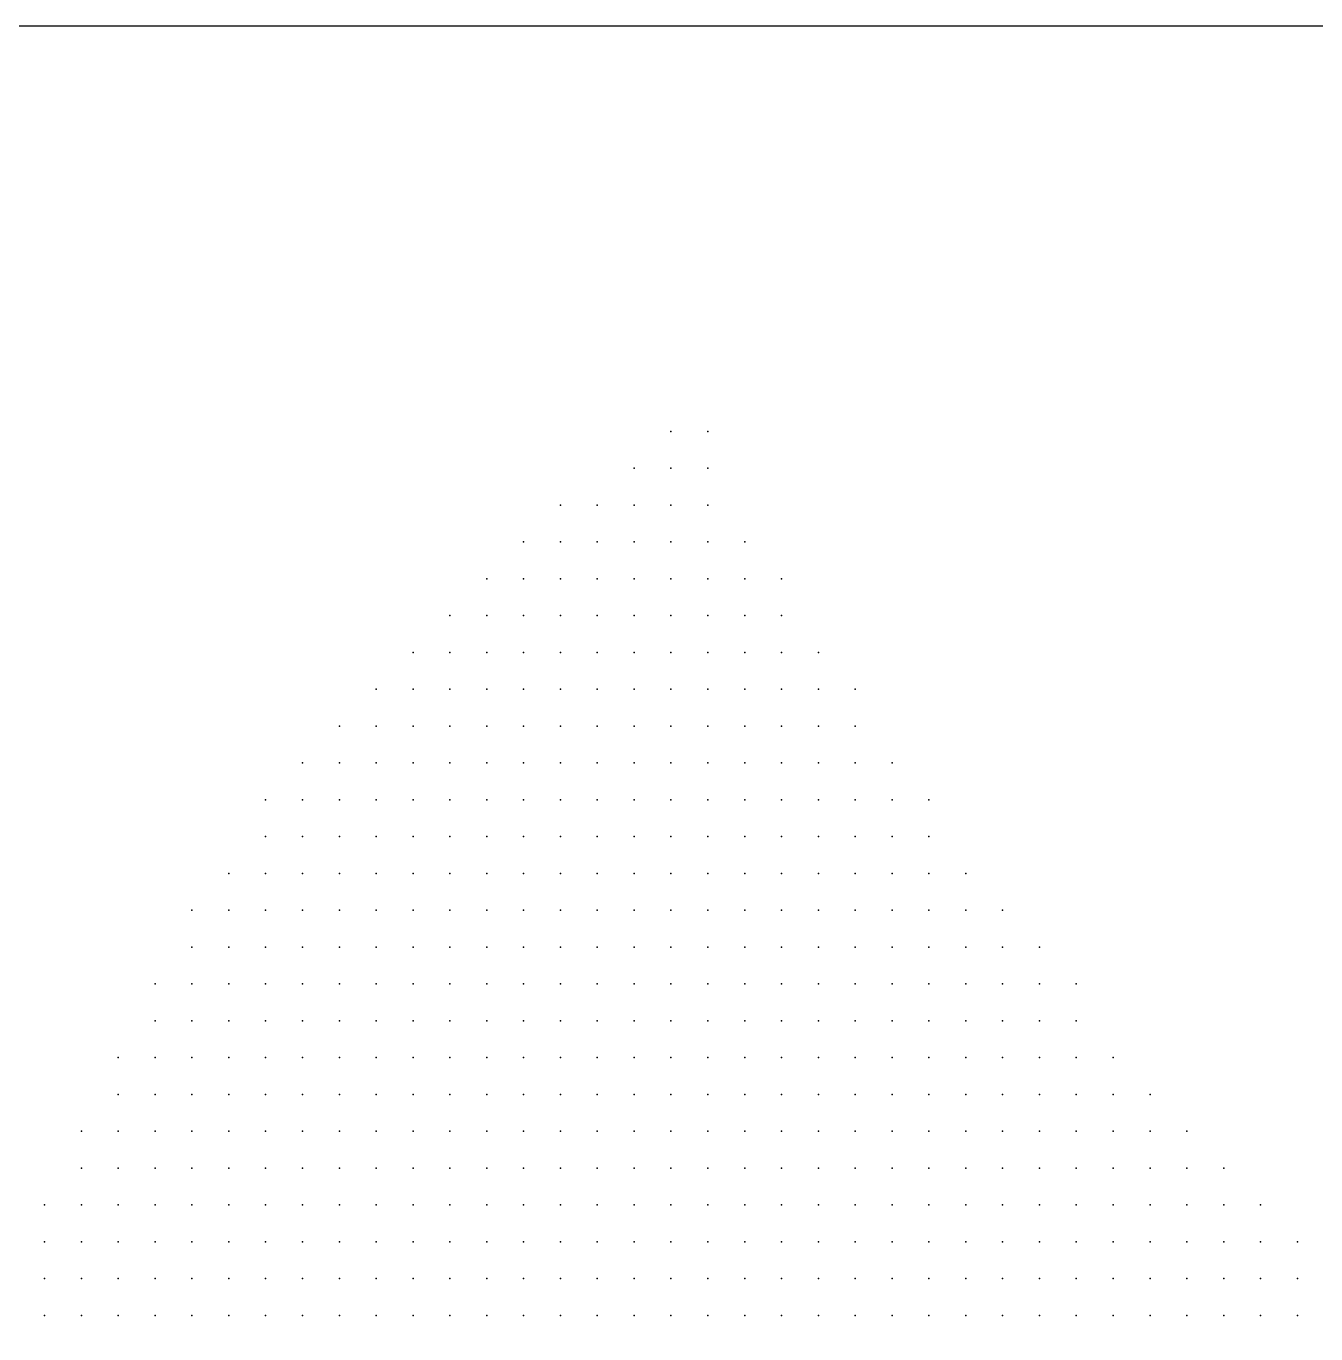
# Model space of a CAD drawing. Header units: millimetres. Extents: x 2848 to 6961, y 1568 to 7914.
# Drawn here: x 3667.78 to 3702.78, y 1684.79 to 1720.29 of the extents above; entities that cross this region are included whole.
import ezdxf

# ---------------------------------------------------------------- set-up
doc = ezdxf.new("R2010")
doc.units = ezdxf.units.MM
doc.header["$PDSIZE"] = -2

msp = doc.modelspace()

# ---------------------------------------------------------------- linework, layer by layer
msp.add_lwpolyline([(3598.282, 1580.289), (3738.282, 1580.289), (3738.282, 1720.289), (3598.282, 1720.289)], close=True)
at = {"color": 51, "true_color": 0xfef471}
msp.add_point((3685.282, 1709.289), dxfattribs=at)
at = {"color": 51, "true_color": 0xfff89b}
msp.add_point((3686.282, 1709.289), dxfattribs=at)
at = {"color": 51, "true_color": 0xfef359}
msp.add_point((3684.282, 1708.289), dxfattribs=at)
at = {"color": 2, "true_color": 0xfff03f}
msp.add_point((3685.282, 1708.289), dxfattribs=at)
at = {"color": 51, "true_color": 0xfff265}
msp.add_point((3686.282, 1708.289), dxfattribs=at)
at = {"color": 51, "true_color": 0xfff68d}
msp.add_point((3682.282, 1707.289), dxfattribs=at)
at = {"color": 51, "true_color": 0xfff042}
msp.add_point((3683.282, 1707.289), dxfattribs=at)
at = {"color": 51, "true_color": 0xfdf147}
msp.add_point((3684.282, 1707.289), dxfattribs=at)
at = {"color": 51, "true_color": 0xfef252}
msp.add_point((3685.282, 1707.289), dxfattribs=at)
at = {"color": 51, "true_color": 0xfdf041}
msp.add_point((3686.282, 1707.289), dxfattribs=at)
at = {"color": 51, "true_color": 0xfff268}
msp.add_point((3681.282, 1706.289), dxfattribs=at)
at = {"color": 51, "true_color": 0xfff243}
msp.add_point((3682.282, 1706.289), dxfattribs=at)
at = {"color": 51, "true_color": 0xfff24e}
msp.add_point((3683.282, 1706.289), dxfattribs=at)
at = {"color": 51, "true_color": 0xfff04f}
msp.add_point((3684.282, 1706.289), dxfattribs=at)
at = {"color": 51, "true_color": 0xfff04b}
for p in [(3685.282, 1706.289), (3681.282, 1703.289)]:
    msp.add_point(p, dxfattribs=at)
at = {"color": 51, "true_color": 0xfff04a}
msp.add_point((3686.282, 1706.289), dxfattribs=at)
at = {"color": 51, "true_color": 0xfef164}
msp.add_point((3687.282, 1706.289), dxfattribs=at)
at = {"color": 51, "true_color": 0xfff359}
msp.add_point((3680.282, 1705.289), dxfattribs=at)
at = {"color": 51, "true_color": 0xfef246}
msp.add_point((3681.282, 1705.289), dxfattribs=at)
at = {"color": 51, "true_color": 0xfff152}
msp.add_point((3682.282, 1705.289), dxfattribs=at)
at = {"color": 41, "true_color": 0xffee4c}
for p in [(3683.282, 1705.289), (3685.282, 1705.289), (3682.282, 1703.289), (3683.282, 1703.289), (3685.282, 1703.289), (3686.282, 1703.289), (3684.282, 1702.289), (3685.282, 1702.289), (3686.282, 1702.289), (3684.282, 1701.289), (3686.282, 1701.289), (3680.282, 1700.289), (3679.282, 1699.289)]:
    msp.add_point(p, dxfattribs=at)
at = {"color": 41, "true_color": 0xfeef4c}
for p in [(3684.282, 1705.289), (3681.282, 1702.289)]:
    msp.add_point(p, dxfattribs=at)
at = {"color": 41, "true_color": 0xfdef50}
for p in [(3686.282, 1705.289), (3679.282, 1702.289)]:
    msp.add_point(p, dxfattribs=at)
at = {"color": 2, "true_color": 0xfdee3b}
msp.add_point((3687.282, 1705.289), dxfattribs=at)
at = {"color": 51, "true_color": 0xfff7a6}
msp.add_point((3688.282, 1705.289), dxfattribs=at)
at = {"color": 51, "true_color": 0xfdf151}
msp.add_point((3679.282, 1704.289), dxfattribs=at)
at = {"color": 51, "true_color": 0xfef047}
msp.add_point((3680.282, 1704.289), dxfattribs=at)
at = {"color": 51, "true_color": 0xfef04f}
msp.add_point((3681.282, 1704.289), dxfattribs=at)
at = {"color": 51, "true_color": 0xfdf04c}
msp.add_point((3682.282, 1704.289), dxfattribs=at)
at = {"color": 41, "true_color": 0xffef49}
for p in [(3683.282, 1704.289), (3680.282, 1701.289), (3678.282, 1699.289)]:
    msp.add_point(p, dxfattribs=at)
at = {"color": 41, "true_color": 0xfeef4a}
for p in [(3684.282, 1704.289), (3685.282, 1704.289), (3686.282, 1704.289), (3679.282, 1701.289)]:
    msp.add_point(p, dxfattribs=at)
at = {"color": 41, "true_color": 0xffef4a}
msp.add_point((3687.282, 1704.289), dxfattribs=at)
at = {"color": 41, "true_color": 0xffed4d}
for p in [(3688.282, 1704.289), (3688.282, 1702.289), (3681.282, 1700.289), (3676.282, 1699.289), (3686.282, 1699.289)]:
    msp.add_point(p, dxfattribs=at)
at = {"color": 51, "true_color": 0xfff048}
msp.add_point((3678.282, 1703.289), dxfattribs=at)
at = {"color": 41, "true_color": 0xffef47}
msp.add_point((3679.282, 1703.289), dxfattribs=at)
at = {"color": 41, "true_color": 0xffef4d}
for p in [(3680.282, 1703.289), (3683.282, 1702.289), (3678.282, 1701.289)]:
    msp.add_point(p, dxfattribs=at)
at = {"color": 41, "true_color": 0xffef4f}
for p in [(3684.282, 1703.289), (3677.282, 1700.289)]:
    msp.add_point(p, dxfattribs=at)
at = {"color": 41, "true_color": 0xfdef4e}
for p in [(3687.282, 1703.289), (3677.282, 1702.289)]:
    msp.add_point(p, dxfattribs=at)
at = {"color": 41, "true_color": 0xffec41}
msp.add_point((3688.282, 1703.289), dxfattribs=at)
at = {"color": 51, "true_color": 0xfef278}
msp.add_point((3689.282, 1703.289), dxfattribs=at)
at = {"color": 41, "true_color": 0xfdef48}
msp.add_point((3678.282, 1702.289), dxfattribs=at)
at = {"color": 41, "true_color": 0xfeef4e}
msp.add_point((3680.282, 1702.289), dxfattribs=at)
at = {"color": 41, "true_color": 0xffed4e}
for p in [(3682.282, 1702.289), (3687.282, 1702.289)]:
    msp.add_point(p, dxfattribs=at)
at = {"color": 2, "true_color": 0xffec3d}
msp.add_point((3689.282, 1702.289), dxfattribs=at)
at = {"color": 51, "true_color": 0xfff8b7}
msp.add_point((3690.282, 1702.289), dxfattribs=at)
at = {"color": 41, "true_color": 0xffef5d}
msp.add_point((3676.282, 1701.289), dxfattribs=at)
at = {"color": 51, "true_color": 0xfff045}
msp.add_point((3677.282, 1701.289), dxfattribs=at)
at = {"color": 41, "true_color": 0xffee49}
for p in [(3681.282, 1701.289), (3682.282, 1701.289), (3685.282, 1701.289), (3687.282, 1701.289), (3685.282, 1700.289), (3677.282, 1699.289), (3680.282, 1699.289), (3679.282, 1698.289)]:
    msp.add_point(p, dxfattribs=at)
at = {"color": 41, "true_color": 0xffed4b}
for p in [(3683.282, 1701.289), (3688.282, 1701.289), (3678.282, 1700.289), (3682.282, 1700.289), (3683.282, 1700.289), (3684.282, 1700.289), (3686.282, 1700.289), (3683.282, 1699.289), (3684.282, 1699.289), (3685.282, 1699.289)]:
    msp.add_point(p, dxfattribs=at)
at = {"color": 41, "true_color": 0xffed48}
msp.add_point((3689.282, 1701.289), dxfattribs=at)
at = {"color": 41, "true_color": 0xfdee4b}
msp.add_point((3690.282, 1701.289), dxfattribs=at)
at = {"color": 51, "true_color": 0xfff272}
msp.add_point((3675.282, 1700.289), dxfattribs=at)
at = {"color": 41, "true_color": 0xfeed3f}
msp.add_point((3676.282, 1700.289), dxfattribs=at)
at = {"color": 41, "true_color": 0xffee4e}
msp.add_point((3679.282, 1700.289), dxfattribs=at)
at = {"color": 41, "true_color": 0xfeec4a}
for p in [(3687.282, 1700.289), (3681.282, 1699.289), (3682.282, 1699.289), (3687.282, 1699.289)]:
    msp.add_point(p, dxfattribs=at)
at = {"color": 41, "true_color": 0xfced4a}
msp.add_point((3688.282, 1700.289), dxfattribs=at)
at = {"color": 41, "true_color": 0xffec4d}
msp.add_point((3689.282, 1700.289), dxfattribs=at)
at = {"color": 41, "true_color": 0xffea3f}
msp.add_point((3690.282, 1700.289), dxfattribs=at)
at = {"color": 41, "true_color": 0xffef71}
msp.add_point((3691.282, 1700.289), dxfattribs=at)
at = {"color": 51, "true_color": 0xfff397}
msp.add_point((3674.282, 1699.289), dxfattribs=at)
at = {"color": 2, "true_color": 0xffea37}
msp.add_point((3675.282, 1699.289), dxfattribs=at)
at = {"color": 41, "true_color": 0xffeb4a}
for p in [(3688.282, 1699.289), (3677.282, 1698.289), (3682.282, 1698.289), (3683.282, 1698.289), (3684.282, 1698.289), (3690.282, 1698.289), (3676.282, 1697.289), (3678.282, 1697.289), (3680.282, 1697.289), (3689.282, 1697.289), (3684.282, 1696.289), (3686.282, 1696.289), (3687.282, 1696.289), (3688.282, 1696.289), (3683.282, 1695.289), (3685.282, 1695.289), (3685.282, 1694.289)]:
    msp.add_point(p, dxfattribs=at)
at = {"color": 41, "true_color": 0xfeed48}
msp.add_point((3689.282, 1699.289), dxfattribs=at)
at = {"color": 41, "true_color": 0xffec48}
for p in [(3690.282, 1699.289), (3678.282, 1698.289), (3681.282, 1698.289), (3685.282, 1698.289), (3686.282, 1698.289), (3688.282, 1698.289), (3679.282, 1697.289), (3681.282, 1697.289), (3682.282, 1697.289), (3683.282, 1697.289), (3684.282, 1697.289), (3685.282, 1697.289), (3686.282, 1697.289), (3682.282, 1696.289), (3683.282, 1696.289), (3686.282, 1695.289)]:
    msp.add_point(p, dxfattribs=at)
at = {"color": 2, "true_color": 0xffe83a}
msp.add_point((3691.282, 1699.289), dxfattribs=at)
at = {"color": 51, "true_color": 0xfff4a2}
msp.add_point((3692.282, 1699.289), dxfattribs=at)
at = {"color": 2, "true_color": 0xfde93c}
msp.add_point((3674.282, 1698.289), dxfattribs=at)
at = {"color": 41, "true_color": 0xffea49}
for p in [(3675.282, 1698.289), (3675.282, 1697.289), (3679.282, 1695.289), (3690.282, 1695.289), (3691.282, 1695.289), (3687.282, 1694.289), (3688.282, 1694.289)]:
    msp.add_point(p, dxfattribs=at)
at = {"color": 41, "true_color": 0xffeb4c}
for p in [(3676.282, 1698.289), (3691.282, 1698.289), (3692.282, 1696.289)]:
    msp.add_point(p, dxfattribs=at)
at = {"color": 41, "true_color": 0xffed49}
msp.add_point((3680.282, 1698.289), dxfattribs=at)
at = {"color": 41, "true_color": 0xfeeb47}
for p in [(3687.282, 1698.289), (3687.282, 1697.289), (3690.282, 1697.289), (3678.282, 1696.289), (3679.282, 1696.289), (3681.282, 1696.289), (3689.282, 1696.289), (3691.282, 1696.289), (3687.282, 1695.289), (3687.282, 1693.289)]:
    msp.add_point(p, dxfattribs=at)
at = {"color": 41, "true_color": 0xffec47}
msp.add_point((3689.282, 1698.289), dxfattribs=at)
at = {"color": 41, "true_color": 0xffea43}
msp.add_point((3692.282, 1698.289), dxfattribs=at)
at = {"color": 41, "true_color": 0xffeb56}
msp.add_point((3673.282, 1697.289), dxfattribs=at)
at = {"color": 41, "true_color": 0xffe943}
msp.add_point((3674.282, 1697.289), dxfattribs=at)
at = {"color": 41, "true_color": 0xfeeb46}
msp.add_point((3677.282, 1697.289), dxfattribs=at)
at = {"color": 41, "true_color": 0xfeea49}
for p in [(3688.282, 1697.289), (3691.282, 1697.289), (3682.282, 1695.289), (3684.282, 1695.289)]:
    msp.add_point(p, dxfattribs=at)
at = {"color": 41, "true_color": 0xfee942}
msp.add_point((3692.282, 1697.289), dxfattribs=at)
at = {"color": 41, "true_color": 0xffec52}
msp.add_point((3693.282, 1697.289), dxfattribs=at)
at = {"color": 51, "true_color": 0xfef290}
msp.add_point((3672.282, 1696.289), dxfattribs=at)
at = {"color": 2, "true_color": 0xffe33a}
msp.add_point((3673.282, 1696.289), dxfattribs=at)
at = {"color": 41, "true_color": 0xfee749}
msp.add_point((3674.282, 1696.289), dxfattribs=at)
at = {"color": 41, "true_color": 0xffe946}
for p in [(3675.282, 1696.289), (3680.282, 1695.289), (3692.282, 1695.289), (3682.282, 1694.289), (3690.282, 1694.289), (3692.282, 1694.289), (3689.282, 1693.289), (3685.282, 1692.289), (3686.282, 1692.289), (3687.282, 1692.289), (3688.282, 1692.289), (3689.282, 1692.289), (3687.282, 1691.289)]:
    msp.add_point(p, dxfattribs=at)
at = {"color": 41, "true_color": 0xfee845}
for p in [(3676.282, 1696.289), (3676.282, 1695.289), (3690.282, 1693.289), (3683.282, 1692.289), (3691.282, 1691.289)]:
    msp.add_point(p, dxfattribs=at)
at = {"color": 41, "true_color": 0xffe947}
msp.add_point((3677.282, 1696.289), dxfattribs=at)
at = {"color": 41, "true_color": 0xffea47}
for p in [(3680.282, 1696.289), (3678.282, 1695.289), (3681.282, 1695.289), (3689.282, 1695.289), (3683.282, 1694.289), (3684.282, 1694.289), (3686.282, 1694.289), (3684.282, 1693.289), (3685.282, 1693.289), (3686.282, 1693.289)]:
    msp.add_point(p, dxfattribs=at)
at = {"color": 41, "true_color": 0xffec4b}
msp.add_point((3685.282, 1696.289), dxfattribs=at)
at = {"color": 41, "true_color": 0xffeb48}
msp.add_point((3690.282, 1696.289), dxfattribs=at)
at = {"color": 2, "true_color": 0xfee83d}
msp.add_point((3693.282, 1696.289), dxfattribs=at)
at = {"color": 41, "true_color": 0xffec6c}
msp.add_point((3694.282, 1696.289), dxfattribs=at)
at = {"color": 41, "true_color": 0xfce33e}
msp.add_point((3672.282, 1695.289), dxfattribs=at)
at = {"color": 41, "true_color": 0xffe644}
for p in [(3673.282, 1695.289), (3675.282, 1694.289), (3675.282, 1693.289), (3677.282, 1693.289), (3680.282, 1693.289), (3678.282, 1692.289), (3680.282, 1692.289), (3681.282, 1692.289), (3682.282, 1691.289), (3683.282, 1691.289), (3694.282, 1691.289), (3695.282, 1691.289), (3684.282, 1690.289), (3694.282, 1690.289), (3695.282, 1690.289), (3685.282, 1689.289), (3686.282, 1689.289), (3687.282, 1689.289), (3692.282, 1689.289), (3693.282, 1689.289), (3694.282, 1689.289), (3695.282, 1689.289), (3687.282, 1688.289), (3692.282, 1688.289), (3693.282, 1688.289), (3695.282, 1688.289), (3689.282, 1687.289), (3690.282, 1687.289), (3691.282, 1687.289), (3692.282, 1687.289)]:
    msp.add_point(p, dxfattribs=at)
at = {"color": 41, "true_color": 0xffe745}
for p in [(3674.282, 1695.289), (3675.282, 1695.289), (3677.282, 1694.289), (3678.282, 1694.289), (3680.282, 1694.289), (3681.282, 1693.289), (3682.282, 1693.289), (3684.282, 1692.289), (3692.282, 1692.289), (3693.282, 1692.289), (3694.282, 1692.289), (3684.282, 1691.289), (3685.282, 1691.289), (3692.282, 1691.289), (3685.282, 1690.289), (3686.282, 1690.289), (3687.282, 1690.289), (3690.282, 1690.289), (3691.282, 1690.289), (3692.282, 1690.289), (3693.282, 1690.289), (3688.282, 1689.289), (3689.282, 1689.289), (3691.282, 1689.289), (3689.282, 1688.289), (3690.282, 1688.289), (3691.282, 1688.289)]:
    msp.add_point(p, dxfattribs=at)
at = {"color": 41, "true_color": 0xfde948}
msp.add_point((3677.282, 1695.289), dxfattribs=at)
at = {"color": 41, "true_color": 0xfdec47}
msp.add_point((3688.282, 1695.289), dxfattribs=at)
at = {"color": 41, "true_color": 0xffe949}
msp.add_point((3693.282, 1695.289), dxfattribs=at)
at = {"color": 2, "true_color": 0xfee739}
msp.add_point((3694.282, 1695.289), dxfattribs=at)
at = {"color": 41, "true_color": 0xfeef88}
msp.add_point((3695.282, 1695.289), dxfattribs=at)
at = {"color": 41, "true_color": 0xfeea6f}
msp.add_point((3671.282, 1694.289), dxfattribs=at)
at = {"color": 2, "true_color": 0xfee33a}
msp.add_point((3672.282, 1694.289), dxfattribs=at)
at = {"color": 41, "true_color": 0xfce645}
msp.add_point((3673.282, 1694.289), dxfattribs=at)
at = {"color": 41, "true_color": 0xfee542}
for p in [(3674.282, 1694.289), (3697.282, 1689.289), (3696.282, 1688.289)]:
    msp.add_point(p, dxfattribs=at)
at = {"color": 41, "true_color": 0xfee847}
msp.add_point((3676.282, 1694.289), dxfattribs=at)
at = {"color": 41, "true_color": 0xfbe844}
msp.add_point((3679.282, 1694.289), dxfattribs=at)
at = {"color": 41, "true_color": 0xffe945}
msp.add_point((3681.282, 1694.289), dxfattribs=at)
at = {"color": 41, "true_color": 0xffeb44}
msp.add_point((3689.282, 1694.289), dxfattribs=at)
at = {"color": 41, "true_color": 0xffe846}
for p in [(3691.282, 1694.289), (3678.282, 1693.289), (3683.282, 1693.289), (3691.282, 1693.289), (3686.282, 1691.289), (3690.282, 1691.289)]:
    msp.add_point(p, dxfattribs=at)
at = {"color": 41, "true_color": 0xffe848}
for p in [(3693.282, 1694.289), (3692.282, 1693.289), (3693.282, 1693.289), (3691.282, 1692.289), (3688.282, 1691.289), (3689.282, 1691.289)]:
    msp.add_point(p, dxfattribs=at)
at = {"color": 41, "true_color": 0xffe948}
for p in [(3694.282, 1694.289), (3690.282, 1692.289)]:
    msp.add_point(p, dxfattribs=at)
at = {"color": 2, "true_color": 0xffe639}
msp.add_point((3695.282, 1694.289), dxfattribs=at)
at = {"color": 51, "true_color": 0xfff2a4}
msp.add_point((3696.282, 1694.289), dxfattribs=at)
at = {"color": 2, "true_color": 0xffe038}
msp.add_point((3671.282, 1693.289), dxfattribs=at)
at = {"color": 41, "true_color": 0xffe342}
for p in [(3672.282, 1693.289), (3674.282, 1692.289), (3676.282, 1691.289), (3679.282, 1691.289), (3678.282, 1690.289), (3680.282, 1690.289), (3681.282, 1690.289), (3682.282, 1689.289), (3684.282, 1688.289), (3698.282, 1687.289), (3699.282, 1687.289), (3698.282, 1686.289), (3690.282, 1685.289), (3696.282, 1685.289), (3697.282, 1685.289)]:
    msp.add_point(p, dxfattribs=at)
at = {"color": 41, "true_color": 0xffe443}
for p in [(3673.282, 1693.289), (3675.282, 1692.289), (3677.282, 1691.289), (3678.282, 1691.289), (3680.282, 1691.289), (3685.282, 1688.289), (3686.282, 1688.289), (3697.282, 1688.289), (3686.282, 1687.289), (3687.282, 1687.289), (3688.282, 1686.289), (3689.282, 1686.289), (3694.282, 1686.289), (3695.282, 1686.289), (3696.282, 1686.289), (3691.282, 1685.289), (3692.282, 1685.289), (3693.282, 1685.289), (3694.282, 1685.289), (3695.282, 1685.289)]:
    msp.add_point(p, dxfattribs=at)
at = {"color": 41, "true_color": 0xfee543}
for p in [(3674.282, 1693.289), (3676.282, 1692.289), (3677.282, 1692.289), (3679.282, 1692.289), (3681.282, 1691.289), (3682.282, 1690.289), (3683.282, 1690.289), (3683.282, 1689.289), (3684.282, 1689.289), (3694.282, 1688.289), (3688.282, 1687.289), (3694.282, 1687.289), (3695.282, 1687.289), (3690.282, 1686.289), (3691.282, 1686.289), (3692.282, 1686.289), (3693.282, 1686.289)]:
    msp.add_point(p, dxfattribs=at)
at = {"color": 41, "true_color": 0xfee644}
for p in [(3676.282, 1693.289), (3679.282, 1693.289), (3682.282, 1692.289), (3693.282, 1691.289), (3688.282, 1688.289)]:
    msp.add_point(p, dxfattribs=at)
at = {"color": 41, "true_color": 0xfdea46}
msp.add_point((3688.282, 1693.289), dxfattribs=at)
at = {"color": 41, "true_color": 0xffe747}
for p in [(3694.282, 1693.289), (3695.282, 1693.289), (3695.282, 1692.289), (3688.282, 1690.289), (3689.282, 1690.289), (3690.282, 1689.289)]:
    msp.add_point(p, dxfattribs=at)
at = {"color": 41, "true_color": 0xffe53e}
msp.add_point((3696.282, 1693.289), dxfattribs=at)
at = {"color": 41, "true_color": 0xffe668}
msp.add_point((3670.282, 1692.289), dxfattribs=at)
at = {"color": 40, "true_color": 0xffde38}
msp.add_point((3671.282, 1692.289), dxfattribs=at)
at = {"color": 41, "true_color": 0xffe141}
for p in [(3672.282, 1692.289), (3673.282, 1691.289), (3674.282, 1691.289), (3675.282, 1690.289), (3676.282, 1690.289), (3677.282, 1690.289), (3679.282, 1690.289), (3677.282, 1689.289), (3678.282, 1689.289), (3679.282, 1689.289), (3680.282, 1689.289), (3681.282, 1688.289), (3682.282, 1688.289), (3683.282, 1687.289), (3684.282, 1687.289), (3684.282, 1686.289), (3685.282, 1686.289), (3686.282, 1686.289), (3699.282, 1686.289), (3686.282, 1685.289), (3687.282, 1685.289), (3688.282, 1685.289), (3699.282, 1685.289), (3700.282, 1685.289), (3702.282, 1685.289)]:
    msp.add_point(p, dxfattribs=at)
at = {"color": 41, "true_color": 0xffe242}
for p in [(3673.282, 1692.289), (3675.282, 1691.289), (3681.282, 1689.289), (3683.282, 1688.289), (3685.282, 1687.289), (3696.282, 1687.289), (3689.282, 1685.289), (3698.282, 1685.289)]:
    msp.add_point(p, dxfattribs=at)
at = {"color": 41, "true_color": 0xffe442}
msp.add_point((3696.282, 1692.289), dxfattribs=at)
at = {"color": 41, "true_color": 0xfde543}
msp.add_point((3697.282, 1692.289), dxfattribs=at)
at = {"color": 40, "true_color": 0xffdc38}
msp.add_point((3670.282, 1691.289), dxfattribs=at)
at = {"color": 41, "true_color": 0xfee040}
for p in [(3671.282, 1691.289), (3682.282, 1687.289)]:
    msp.add_point(p, dxfattribs=at)
at = {"color": 41, "true_color": 0xffe040}
for p in [(3672.282, 1691.289), (3673.282, 1690.289), (3673.282, 1689.289), (3675.282, 1689.289), (3676.282, 1689.289), (3677.282, 1688.289), (3678.282, 1688.289), (3679.282, 1688.289), (3680.282, 1688.289), (3683.282, 1686.289), (3684.282, 1685.289), (3685.282, 1685.289)]:
    msp.add_point(p, dxfattribs=at)
at = {"color": 41, "true_color": 0xffe548}
msp.add_point((3696.282, 1691.289), dxfattribs=at)
at = {"color": 41, "true_color": 0xffe641}
msp.add_point((3697.282, 1691.289), dxfattribs=at)
at = {"color": 41, "true_color": 0xffe74f}
msp.add_point((3698.282, 1691.289), dxfattribs=at)
at = {"color": 41, "true_color": 0xffe477}
msp.add_point((3669.282, 1690.289), dxfattribs=at)
at = {"color": 40, "true_color": 0xffda31}
msp.add_point((3670.282, 1690.289), dxfattribs=at)
at = {"color": 41, "true_color": 0xffde43}
msp.add_point((3671.282, 1690.289), dxfattribs=at)
at = {"color": 41, "true_color": 0xffdf3f}
for p in [(3672.282, 1690.289), (3674.282, 1690.289), (3674.282, 1689.289), (3676.282, 1688.289), (3677.282, 1687.289), (3679.282, 1687.289), (3680.282, 1687.289), (3681.282, 1687.289), (3682.282, 1686.289), (3682.282, 1685.289), (3683.282, 1685.289)]:
    msp.add_point(p, dxfattribs=at)
at = {"color": 41, "true_color": 0xffe647}
msp.add_point((3696.282, 1690.289), dxfattribs=at)
at = {"color": 41, "true_color": 0xfde545}
msp.add_point((3697.282, 1690.289), dxfattribs=at)
at = {"color": 2, "true_color": 0xffe43b}
msp.add_point((3698.282, 1690.289), dxfattribs=at)
at = {"color": 41, "true_color": 0xfee95c}
msp.add_point((3699.282, 1690.289), dxfattribs=at)
at = {"color": 40, "true_color": 0xffd83d}
msp.add_point((3669.282, 1689.289), dxfattribs=at)
at = {"color": 41, "true_color": 0xffd93e}
for p in [(3670.282, 1689.289), (3670.282, 1688.289)]:
    msp.add_point(p, dxfattribs=at)
at = {"color": 40, "true_color": 0xfedc3c}
msp.add_point((3671.282, 1689.289), dxfattribs=at)
at = {"color": 41, "true_color": 0xffdd3e}
for p in [(3672.282, 1689.289), (3674.282, 1688.289), (3676.282, 1687.289), (3678.282, 1686.289), (3680.282, 1686.289), (3681.282, 1685.289)]:
    msp.add_point(p, dxfattribs=at)
at = {"color": 41, "true_color": 0xffe544}
msp.add_point((3696.282, 1689.289), dxfattribs=at)
at = {"color": 41, "true_color": 0xffe546}
msp.add_point((3698.282, 1689.289), dxfattribs=at)
at = {"color": 2, "true_color": 0xffe239}
msp.add_point((3699.282, 1689.289), dxfattribs=at)
at = {"color": 41, "true_color": 0xfeea71}
msp.add_point((3700.282, 1689.289), dxfattribs=at)
at = {"color": 40, "true_color": 0xffcc3b}
msp.add_point((3668.282, 1688.289), dxfattribs=at)
at = {"color": 40, "true_color": 0xffd42d}
msp.add_point((3669.282, 1688.289), dxfattribs=at)
at = {"color": 40, "true_color": 0xfddb3c}
msp.add_point((3671.282, 1688.289), dxfattribs=at)
at = {"color": 41, "true_color": 0xfedc3d}
for p in [(3672.282, 1688.289), (3673.282, 1688.289), (3675.282, 1687.289), (3677.282, 1686.289), (3678.282, 1685.289), (3679.282, 1685.289)]:
    msp.add_point(p, dxfattribs=at)
at = {"color": 41, "true_color": 0xfede3e}
for p in [(3675.282, 1688.289), (3679.282, 1686.289), (3681.282, 1686.289)]:
    msp.add_point(p, dxfattribs=at)
at = {"color": 41, "true_color": 0xffe445}
for p in [(3698.282, 1688.289), (3701.282, 1686.289)]:
    msp.add_point(p, dxfattribs=at)
at = {"color": 41, "true_color": 0xfee445}
for p in [(3699.282, 1688.289), (3693.282, 1687.289)]:
    msp.add_point(p, dxfattribs=at)
at = {"color": 2, "true_color": 0xfde233}
msp.add_point((3700.282, 1688.289), dxfattribs=at)
at = {"color": 41, "true_color": 0xffea84}
msp.add_point((3701.282, 1688.289), dxfattribs=at)
at = {"color": 41, "true_color": 0xffda59}
msp.add_point((3668.282, 1687.289), dxfattribs=at)
at = {"color": 40, "true_color": 0xffd433}
msp.add_point((3669.282, 1687.289), dxfattribs=at)
at = {"color": 53, "true_color": 0xffd63e}
msp.add_point((3670.282, 1687.289), dxfattribs=at)
at = {"color": 40, "true_color": 0xffd83b}
for p in [(3671.282, 1687.289), (3672.282, 1687.289), (3673.282, 1686.289), (3674.282, 1686.289), (3675.282, 1685.289), (3676.282, 1685.289)]:
    msp.add_point(p, dxfattribs=at)
at = {"color": 40, "true_color": 0xfeda3c}
for p in [(3673.282, 1687.289), (3677.282, 1685.289)]:
    msp.add_point(p, dxfattribs=at)
at = {"color": 41, "true_color": 0xffdb3d}
for p in [(3674.282, 1687.289), (3676.282, 1686.289), (3680.282, 1685.289)]:
    msp.add_point(p, dxfattribs=at)
at = {"color": 41, "true_color": 0xffde3f}
msp.add_point((3678.282, 1687.289), dxfattribs=at)
at = {"color": 41, "true_color": 0xffe344}
msp.add_point((3697.282, 1687.289), dxfattribs=at)
at = {"color": 41, "true_color": 0xffe347}
msp.add_point((3700.282, 1687.289), dxfattribs=at)
at = {"color": 40, "true_color": 0xfede31}
msp.add_point((3701.282, 1687.289), dxfattribs=at)
at = {"color": 41, "true_color": 0xffee94}
msp.add_point((3702.282, 1687.289), dxfattribs=at)
at = {"color": 40, "true_color": 0xffd231}
msp.add_point((3668.282, 1686.289), dxfattribs=at)
at = {"color": 40, "true_color": 0xfdd538}
msp.add_point((3669.282, 1686.289), dxfattribs=at)
at = {"color": 40, "true_color": 0xffd539}
msp.add_point((3670.282, 1686.289), dxfattribs=at)
at = {"color": 40, "true_color": 0xfdd639}
msp.add_point((3671.282, 1686.289), dxfattribs=at)
at = {"color": 40, "true_color": 0xffd73a}
msp.add_point((3672.282, 1686.289), dxfattribs=at)
at = {"color": 40, "true_color": 0xfdd93b}
msp.add_point((3675.282, 1686.289), dxfattribs=at)
at = {"color": 41, "true_color": 0xfee241}
msp.add_point((3687.282, 1686.289), dxfattribs=at)
at = {"color": 41, "true_color": 0xffe341}
msp.add_point((3697.282, 1686.289), dxfattribs=at)
at = {"color": 41, "true_color": 0xffe240}
msp.add_point((3700.282, 1686.289), dxfattribs=at)
at = {"color": 2, "true_color": 0xffdf36}
msp.add_point((3702.282, 1686.289), dxfattribs=at)
at = {"color": 40, "true_color": 0xfecd28}
msp.add_point((3668.282, 1685.289), dxfattribs=at)
at = {"color": 40, "true_color": 0xffd23b}
msp.add_point((3669.282, 1685.289), dxfattribs=at)
at = {"color": 40, "true_color": 0xffd237}
msp.add_point((3670.282, 1685.289), dxfattribs=at)
at = {"color": 40, "true_color": 0xffd338}
msp.add_point((3671.282, 1685.289), dxfattribs=at)
at = {"color": 40, "true_color": 0xfed639}
msp.add_point((3672.282, 1685.289), dxfattribs=at)
at = {"color": 40, "true_color": 0xfed73a}
for p in [(3673.282, 1685.289), (3674.282, 1685.289)]:
    msp.add_point(p, dxfattribs=at)
at = {"color": 41, "true_color": 0xfee243}
msp.add_point((3701.282, 1685.289), dxfattribs=at)

doc.saveas('drawing.dxf')
